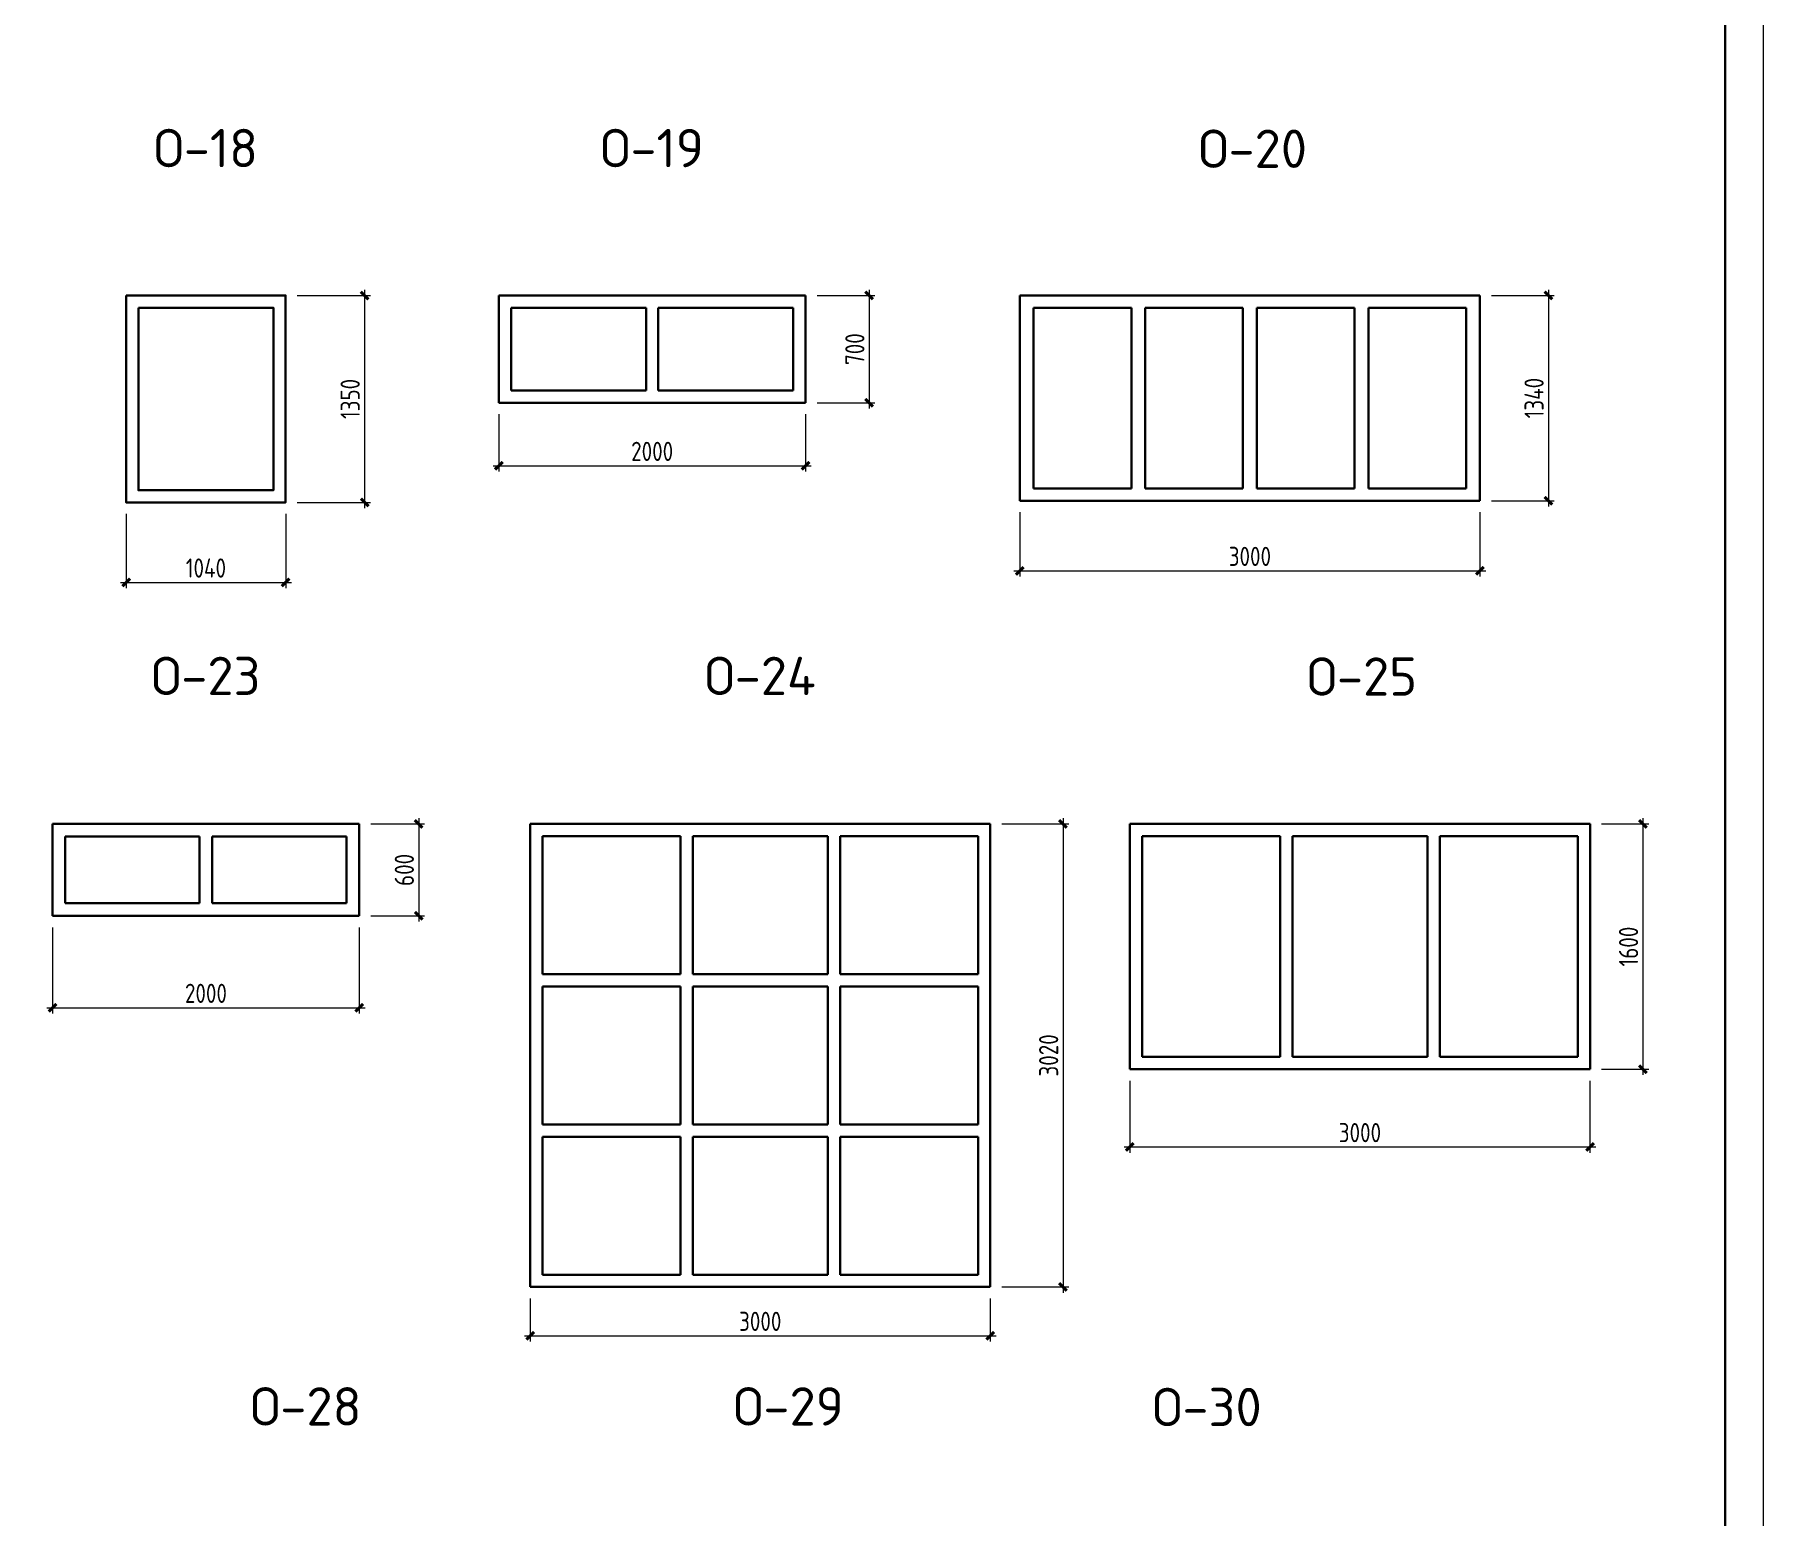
# Model space of a CAD drawing. Extents: x -965262 to 1142518, y -357520 to 71675.
# Drawn here: x -378207 to -355662, y -217369 to -198038 of the extents above; entities that cross this region are included whole.
import ezdxf

# ---------------------------------------------------------------- set-up
doc = ezdxf.new("R2010")
doc.units = 0
doc.header["$LTSCALE"] = 10
doc.layers.get('0').update_dxf_attribs({"linetype": 'CONTINUOUS', "lineweight": 30})
doc.layers.get('Defpoints').update_dxf_attribs({"linetype": 'CONTINUOUS'})
doc.styles.add('GOST 2.304', font='isocpeur.ttf', dxfattribs={"width": 0.75, "height": 250})
doc.styles.add('ГОСТ 2м', font='isocpeur.ttf', dxfattribs={"width": 0.8, "height": 250})
doc.dimstyles.new('Копия ГОСТ 2м', dxfattribs={"dimtxt": 250, "dimasz": 100, "dimexe": 75, "dimexo": 150, "dimgap": 62.5, "dimtad": 1, "dimdec": 0, "dimlfac": 0.5, "dimtxsty": 'ГОСТ 2м', "dimblk": 'ARCHTICK', "dimcen": 150, "dimdle": 75, "dimclrd": 256, "dimclre": 256, "dimclrt": 256, "dimadec": 0, "dimazin": 0, "dimtfac": 1, "dimtdec": 0, "dimtmove": 0, "dimatfit": 3, "dimldrblk": 'OBLIQUE', "dimfxl": 1, "dimlwd": 15, "dimlwe": 15, "dimarcsym": 0})

# ---------------------------------------------------------------- blocks, each defined once
blk = doc.blocks.new('_ArchTick')
at = {"color": 0, "linetype": 'ByBlock', "lineweight": 0, "const_width": 0.4}
blk.add_lwpolyline([(-0.5, -0.5), (0.5, 0.5)], dxfattribs=at)
blk = doc.blocks.new('*D2543')
at = {"lineweight": 15, "transparency": 16777216}
for p, q in [((-374782, -201441), (-373828, -201441)), ((-373903, -201366), (-373903, -204216)), ((-374782, -204141), (-373828, -204141))]:
    blk.add_line(p, q, dxfattribs=at)
at = {"layer": 'Defpoints', "color": 0, "lineweight": 50, "transparency": 16777216}
for p in [(-374932, -201441), (-374932, -204141), (-373903, -204141)]:
    blk.add_point(p, dxfattribs=at)
at = {"lineweight": 15, "transparency": 16777216, "xscale": 100, "yscale": 100, "zscale": 100}
for p, rotation in [((-373903, -201441), 90), ((-373903, -204141), 270)]:
    blk.add_blockref('_ArchTick', p, dxfattribs=dict(at, rotation=rotation))
at = {"lineweight": 15, "transparency": 16777216, "insert": (-374091, -202791), "char_height": 250, "attachment_point": 5, "rotation": 90, "style": 'ГОСТ 2м'}
blk.add_mtext('1350', dxfattribs=at)
blk = doc.blocks.new('_Oblique')
at = {"color": 0, "linetype": 'ByBlock', "lineweight": -2}
blk.add_line((-0.5, -0.5), (0.5, 0.5), dxfattribs=at)
blk = doc.blocks.new('*D2544')
at = {"lineweight": 15, "transparency": 16777216}
for p, q in [((-377012, -204291), (-377012, -205260)), ((-374932, -204291), (-374932, -205260)), ((-377087, -205185), (-374857, -205185))]:
    blk.add_line(p, q, dxfattribs=at)
at = {"layer": 'Defpoints', "color": 0, "lineweight": 50, "transparency": 16777216}
for p in [(-377012, -204141), (-374932, -204141), (-374932, -205185)]:
    blk.add_point(p, dxfattribs=at)
at = {"lineweight": 15, "transparency": 16777216, "xscale": 100, "yscale": 100, "zscale": 100, "rotation": 180}
blk.add_blockref('_ArchTick', (-377012, -205185), dxfattribs=at)
at = {"lineweight": 15, "transparency": 16777216, "xscale": 100, "yscale": 100, "zscale": 100}
blk.add_blockref('_ArchTick', (-374932, -205185), dxfattribs=at)
at = {"lineweight": 15, "transparency": 16777216, "insert": (-375972, -204997), "char_height": 250, "attachment_point": 5, "style": 'ГОСТ 2м'}
blk.add_mtext('1040', dxfattribs=at)
blk = doc.blocks.new('*D2545')
at = {"lineweight": 15, "transparency": 16777216}
for p, q in [((-368003, -201441), (-367248, -201441)), ((-367323, -201366), (-367323, -202916)), ((-368003, -202841), (-367248, -202841))]:
    blk.add_line(p, q, dxfattribs=at)
at = {"layer": 'Defpoints', "color": 0, "lineweight": 50, "transparency": 16777216}
for p in [(-368153, -201441, 0), (-368153, -202841, 0), (-367323, -202841)]:
    blk.add_point(p, dxfattribs=at)
at = {"lineweight": 15, "transparency": 16777216, "xscale": 100, "yscale": 100, "zscale": 100}
for p, rotation in [((-367323, -201441), 90), ((-367323, -202841), 270)]:
    blk.add_blockref('_ArchTick', p, dxfattribs=dict(at, rotation=rotation))
at = {"lineweight": 15, "transparency": 16777216, "insert": (-367510, -202141), "char_height": 250, "attachment_point": 5, "rotation": 90, "style": 'ГОСТ 2м'}
blk.add_mtext('700', dxfattribs=at)
blk = doc.blocks.new('*D2546')
at = {"lineweight": 15, "transparency": 16777216}
for p, q in [((-372153, -202991), (-372153, -203737)), ((-368153, -202991), (-368153, -203737)), ((-372228, -203662), (-368078, -203662))]:
    blk.add_line(p, q, dxfattribs=at)
at = {"layer": 'Defpoints', "color": 0, "lineweight": 50, "transparency": 16777216}
for p in [(-372153, -202841), (-368153, -202841), (-368153, -203662)]:
    blk.add_point(p, dxfattribs=at)
at = {"lineweight": 15, "transparency": 16777216, "xscale": 100, "yscale": 100, "zscale": 100, "rotation": 180}
blk.add_blockref('_ArchTick', (-372153, -203662), dxfattribs=at)
at = {"lineweight": 15, "transparency": 16777216, "xscale": 100, "yscale": 100, "zscale": 100}
blk.add_blockref('_ArchTick', (-368153, -203662), dxfattribs=at)
at = {"lineweight": 15, "transparency": 16777216, "insert": (-370153, -203475), "char_height": 250, "attachment_point": 5, "style": 'ГОСТ 2м'}
blk.add_mtext('2000', dxfattribs=at)
blk = doc.blocks.new('*D2547')
at = {"lineweight": 15, "transparency": 16777216}
for p, q in [((-359209, -201441), (-358390, -201441)), ((-358465, -201366), (-358465, -204194)), ((-359209, -204119), (-358390, -204119))]:
    blk.add_line(p, q, dxfattribs=at)
at = {"layer": 'Defpoints', "color": 0, "lineweight": 50, "transparency": 16777216}
for p in [(-359359, -201441), (-359359, -204119), (-358465, -204119)]:
    blk.add_point(p, dxfattribs=at)
at = {"lineweight": 15, "transparency": 16777216, "xscale": 100, "yscale": 100, "zscale": 100}
for p, rotation in [((-358465, -201441), 90), ((-358465, -204119), 270)]:
    blk.add_blockref('_ArchTick', p, dxfattribs=dict(at, rotation=rotation))
at = {"lineweight": 15, "transparency": 16777216, "insert": (-358653, -202780), "char_height": 250, "attachment_point": 5, "rotation": 90, "style": 'ГОСТ 2м'}
blk.add_mtext('1340', dxfattribs=at)
blk = doc.blocks.new('*D2548')
at = {"lineweight": 15, "transparency": 16777216}
for p, q in [((-365360, -204269), (-365360, -205108)), ((-359359, -204269), (-359359, -205108)), ((-365435, -205033), (-359284, -205033))]:
    blk.add_line(p, q, dxfattribs=at)
at = {"layer": 'Defpoints', "color": 0, "lineweight": 50, "transparency": 16777216}
for p in [(-365360, -204119), (-359359, -204119), (-359359, -205033)]:
    blk.add_point(p, dxfattribs=at)
at = {"lineweight": 15, "transparency": 16777216, "xscale": 100, "yscale": 100, "zscale": 100, "rotation": 180}
blk.add_blockref('_ArchTick', (-365360, -205033), dxfattribs=at)
at = {"lineweight": 15, "transparency": 16777216, "xscale": 100, "yscale": 100, "zscale": 100}
blk.add_blockref('_ArchTick', (-359359, -205033), dxfattribs=at)
at = {"lineweight": 15, "transparency": 16777216, "insert": (-362359, -204845), "char_height": 250, "attachment_point": 5, "style": 'ГОСТ 2м'}
blk.add_mtext('3000', dxfattribs=at)
blk = doc.blocks.new('*D2553')
at = {"lineweight": 15, "transparency": 16777216}
for p, q in [((-373197, -208260), (-373197, -209610)), ((-373822, -208335), (-373122, -208335)), ((-373822, -209535), (-373122, -209535))]:
    blk.add_line(p, q, dxfattribs=at)
at = {"layer": 'Defpoints', "color": 0, "lineweight": 50, "transparency": 16777216}
for p in [(-373972, -208335), (-373972, -209535), (-373197, -209535)]:
    blk.add_point(p, dxfattribs=at)
at = {"lineweight": 15, "transparency": 16777216, "xscale": 100, "yscale": 100, "zscale": 100}
for p, rotation in [((-373197, -208335), 90), ((-373197, -209535), 270)]:
    blk.add_blockref('_ArchTick', p, dxfattribs=dict(at, rotation=rotation))
at = {"lineweight": 15, "transparency": 16777216, "insert": (-373385, -208935), "char_height": 250, "attachment_point": 5, "rotation": 90, "style": 'ГОСТ 2м'}
blk.add_mtext('600', dxfattribs=at)
blk = doc.blocks.new('*D2554')
at = {"lineweight": 15, "transparency": 16777216}
for p, q in [((-377972, -209685), (-377972, -210808)), ((-373972, -209685), (-373972, -210808)), ((-378047, -210733), (-373897, -210733))]:
    blk.add_line(p, q, dxfattribs=at)
at = {"layer": 'Defpoints', "color": 0, "lineweight": 50, "transparency": 16777216}
for p in [(-377972, -209535), (-373972, -209535), (-373972, -210733)]:
    blk.add_point(p, dxfattribs=at)
at = {"lineweight": 15, "transparency": 16777216, "xscale": 100, "yscale": 100, "zscale": 100, "rotation": 180}
blk.add_blockref('_ArchTick', (-377972, -210733), dxfattribs=at)
at = {"lineweight": 15, "transparency": 16777216, "xscale": 100, "yscale": 100, "zscale": 100}
blk.add_blockref('_ArchTick', (-373972, -210733), dxfattribs=at)
at = {"lineweight": 15, "transparency": 16777216, "insert": (-375972, -210545), "char_height": 250, "attachment_point": 5, "style": 'ГОСТ 2м'}
blk.add_mtext('2000', dxfattribs=at)
blk = doc.blocks.new('*D2555')
at = {"lineweight": 15, "transparency": 16777216}
for p, q in [((-364795, -208260), (-364795, -214450)), ((-365594, -208335), (-364720, -208335)), ((-365594, -214375), (-364720, -214375))]:
    blk.add_line(p, q, dxfattribs=at)
at = {"layer": 'Defpoints', "color": 0, "lineweight": 50, "transparency": 16777216}
for p in [(-365744, -208335), (-365744, -214375), (-364795, -214375)]:
    blk.add_point(p, dxfattribs=at)
at = {"lineweight": 15, "transparency": 16777216, "xscale": 100, "yscale": 100, "zscale": 100}
for p, rotation in [((-364795, -208335), 90), ((-364795, -214375), 270)]:
    blk.add_blockref('_ArchTick', p, dxfattribs=dict(at, rotation=rotation))
at = {"lineweight": 15, "transparency": 16777216, "insert": (-364983, -211355), "char_height": 250, "attachment_point": 5, "rotation": 90, "style": 'ГОСТ 2м'}
blk.add_mtext('3020', dxfattribs=at)
blk = doc.blocks.new('*D2556')
at = {"lineweight": 15, "transparency": 16777216}
for p, q in [((-371744, -214525), (-371744, -215086)), ((-365744, -214525), (-365744, -215086)), ((-371819, -215011), (-365669, -215011))]:
    blk.add_line(p, q, dxfattribs=at)
at = {"layer": 'Defpoints', "color": 0, "lineweight": 50, "transparency": 16777216}
for p in [(-371744, -214375), (-365744, -214375), (-365744, -215011)]:
    blk.add_point(p, dxfattribs=at)
at = {"lineweight": 15, "transparency": 16777216, "xscale": 100, "yscale": 100, "zscale": 100, "rotation": 180}
blk.add_blockref('_ArchTick', (-371744, -215011), dxfattribs=at)
at = {"lineweight": 15, "transparency": 16777216, "xscale": 100, "yscale": 100, "zscale": 100}
blk.add_blockref('_ArchTick', (-365744, -215011), dxfattribs=at)
at = {"lineweight": 15, "transparency": 16777216, "insert": (-368744, -214824), "char_height": 250, "attachment_point": 5, "style": 'ГОСТ 2м'}
blk.add_mtext('3000', dxfattribs=at)
blk = doc.blocks.new('*D2557')
at = {"lineweight": 15, "transparency": 16777216}
for p, q in [((-357233, -208260), (-357233, -211610)), ((-357774, -208335), (-357158, -208335)), ((-357774, -211535), (-357158, -211535))]:
    blk.add_line(p, q, dxfattribs=at)
at = {"layer": 'Defpoints', "color": 0, "lineweight": 50, "transparency": 16777216}
for p in [(-357924, -208335), (-357924, -211535), (-357233, -211535)]:
    blk.add_point(p, dxfattribs=at)
at = {"lineweight": 15, "transparency": 16777216, "xscale": 100, "yscale": 100, "zscale": 100}
for p, rotation in [((-357233, -208335), 90), ((-357233, -211535), 270)]:
    blk.add_blockref('_ArchTick', p, dxfattribs=dict(at, rotation=rotation))
at = {"lineweight": 15, "transparency": 16777216, "insert": (-357421, -209935), "char_height": 250, "attachment_point": 5, "rotation": 90, "style": 'ГОСТ 2м'}
blk.add_mtext('1600', dxfattribs=at)
blk = doc.blocks.new('*D2558')
at = {"lineweight": 15, "transparency": 16777216}
for p, q in [((-363924, -211685), (-363924, -212624)), ((-357924, -211685), (-357924, -212624)), ((-363999, -212549), (-357849, -212549))]:
    blk.add_line(p, q, dxfattribs=at)
at = {"layer": 'Defpoints', "color": 0, "lineweight": 50, "transparency": 16777216}
for p in [(-363924, -211535), (-357924, -211535), (-357924, -212549)]:
    blk.add_point(p, dxfattribs=at)
at = {"lineweight": 15, "transparency": 16777216, "xscale": 100, "yscale": 100, "zscale": 100, "rotation": 180}
blk.add_blockref('_ArchTick', (-363924, -212549), dxfattribs=at)
at = {"lineweight": 15, "transparency": 16777216, "xscale": 100, "yscale": 100, "zscale": 100}
blk.add_blockref('_ArchTick', (-357924, -212549), dxfattribs=at)
at = {"lineweight": 15, "transparency": 16777216, "insert": (-360924, -212362), "char_height": 250, "attachment_point": 5, "style": 'ГОСТ 2м'}
blk.add_mtext('3000', dxfattribs=at)

msp = doc.modelspace()

# ---------------------------------------------------------------- linework, layer by layer
for p, q in [((-372152.8, -202841.5, 9801.8), (-372152.8, -201441.5, 9801.8)), ((-372152.8, -201441.5, 9801.8), (-372152.8, -202841.5, 9801.8)), ((-370152.8, -201441.5, 9801.8), (-368152.8, -201441.5, 9801.8)), ((-368152.8, -201441.5, 9801.8), (-368152.8, -202841.5, 9801.8)), ((-368152.8, -201441.5, 9801.8), (-368152.8, -202841.5, 9801.8)), ((-368152.8, -201441.5, 9801.8), (-368152.8, -202841.5, 9801.8)), ((-365359.7, -201441.5, 9801.8), (-359358.8, -201441.5, 9801.8)), ((-365359.7, -201441.5, 6184.8), (-365359.7, -204119, 6184.8)), ((-359358.8, -201441.5, 9801.8), (-359358.8, -204119, 9801.8)), ((-365179.7, -201601.5, 6184.8), (-365179.7, -203959, 6184.8)), ((-363904.5, -201601.5, 9801.8), (-365179.7, -201601.5, 9801.8)), ((-363904.5, -201601.5, 9801.8), (-363904.5, -203959, 9801.8)), ((-362449.4, -201601.5, 9801.8), (-363724.5, -201601.5, 9801.8)), ((-363724.5, -201601.5, 9801.8), (-363724.5, -203959, 9801.8)), ((-362449.4, -201601.5, 9801.8), (-362449.4, -203959, 9801.8)), ((-360994.1, -201601.5, 9801.8), (-362269.4, -201601.5, 9801.8)), ((-362269.4, -201601.5, 9801.8), (-362269.4, -203959, 9801.8)), ((-360994.1, -201601.5, 9801.8), (-360994.1, -203959, 9801.8)), ((-359538.8, -201601.5, 9801.8), (-360814.1, -201601.5, 9801.8)), ((-360814.1, -201601.5, 9801.8), (-360814.1, -203959, 9801.8)), ((-359538.8, -201601.5, 9801.8), (-359538.8, -203959, 9801.8)), ((-370152.8, -202841.5, 9801.8), (-372152.8, -202841.5, 9801.8)), ((-372152.8, -202841.5, 9801.8), (-370152.8, -202841.5, 9801.8)), ((-368152.8, -202841.5, 9801.8), (-370152.8, -202841.5, 9801.8)), ((-370152.8, -202841.5, 9801.8), (-368152.8, -202841.5, 9801.8)), ((-363904.5, -203959, 9801.8), (-365179.7, -203959, 9801.8)), ((-362449.4, -203959, 9801.8), (-363724.5, -203959, 9801.8)), ((-360994.1, -203959, 9801.8), (-362269.4, -203959, 9801.8)), ((-359538.8, -203959, 9801.8), (-360814.1, -203959, 9801.8)), ((-359358.8, -204119, 9801.8), (-365359.7, -204119, 9801.8)), ((-362885.4, -204119, 9801.8), (-364378.8, -204119, 9801.8)), ((-361212.1, -204119, 9801.8), (-362705.4, -204119, 9801.8)), ((-359538.8, -204119, 9801.8), (-361032.1, -204119, 9801.8)), ((-377972.4, -208335.1, 9801.8), (-377972.4, -209535.1, 9801.8)), ((-377972.4, -208335.1, 9801.8), (-373972.4, -208335.1, 9801.8)), ((-377807.4, -208500.1, 9801.8), (-376055.4, -208500.1, 9801.8)), ((-377807.4, -209370.1, 9801.8), (-377807.4, -208500.1, 9801.8)), ((-376055.4, -209370.1, 9801.8), (-376055.4, -208500.1, 9801.8)), ((-375889.4, -208500.1, 9801.8), (-374137.4, -208500.1, 9801.8)), ((-375889.4, -209370.1, 9801.8), (-375889.4, -208500.1, 9801.8)), ((-375889.4, -209370.1, 9801.8), (-375889.4, -208500.1, 9801.8)), ((-374137.4, -209370.1, 9801.8), (-374137.4, -208500.1, 9801.8)), ((-373972.4, -208335.1, 9801.8), (-373972.4, -209535.1, 9801.8)), ((-373972.4, -208335.1, 9801.8), (-373972.4, -209535.1, 9801.8)), ((-373972.4, -208335.1, 9801.8), (-373972.4, -209535.1, 9801.8)), ((-373972.4, -208335.1, 9801.8), (-373972.4, -209535.1, 9801.8)), ((-365743.6, -208335.1, 9801.8), (-371743.6, -208335.1, 9801.8)), ((-371743.6, -208335.1, 9801.8), (-371743.6, -214375.1, 9801.8)), ((-371583.6, -208495.1, 9801.8), (-371583.6, -210295.1, 9801.8)), ((-369783.6, -208495.1, 9801.8), (-371583.6, -208495.1, 9801.8)), ((-369783.6, -208495.1, 9801.8), (-369783.6, -210295.1, 9801.8)), ((-367863.6, -208495.1, 9801.8), (-369623.6, -208495.1, 9801.8)), ((-369623.6, -208495.1, 9801.8), (-369623.6, -210295.1, 9801.8)), ((-367863.6, -208495.1, 9801.8), (-367863.6, -210295.1, 9801.8)), ((-365903.6, -208495.1, 9801.8), (-367703.6, -208495.1, 9801.8)), ((-367703.6, -208495.1, 9801.8), (-367703.6, -210295.1, 9801.8)), ((-365903.6, -210295.1, 9801.8), (-365903.6, -208495.1, 9801.8)), ((-365743.6, -214375.1, 9801.8), (-365743.6, -208335.1, 9801.8)), ((-363923.6, -208335.1, 9801.8), (-363923.6, -211535.1, 9801.8)), ((-363923.6, -208335.1, 9801.8), (-357923.6, -208335.1, 9801.8)), ((-363763.6, -208495.1, 9801.8), (-361963.6, -208495.1, 9801.8)), ((-363763.6, -208495.1, 9801.8), (-363763.6, -211375.1, 9801.8)), ((-361963.6, -208495.1, 9801.8), (-361963.6, -211375.1, 9801.8)), ((-361803.6, -208495.1, 9801.8), (-360043.6, -208495.1, 9801.8)), ((-361803.6, -208495.1, 9801.8), (-361803.6, -211375.1, 9801.8)), ((-360043.6, -208495.1, 9801.8), (-360043.6, -211375.1, 9801.8)), ((-359883.6, -208495.1, 9801.8), (-358083.6, -208495.1, 9801.8)), ((-359883.6, -208495.1, 9801.8), (-359883.6, -211375.1, 9801.8)), ((-358083.6, -208495.1, 9801.8), (-358083.6, -211375.1, 9801.8)), ((-357923.6, -208335.1, 9801.8), (-357923.6, -211535.1, 9801.8)), ((-377807.4, -209370.1, 9801.8), (-376055.4, -209370.1, 9801.8)), ((-375889.4, -209370.1, 9801.8), (-374137.4, -209370.1, 9801.8)), ((-377972.4, -209535.1, 9801.8), (-373972.4, -209535.1, 9801.8)), ((-369783.6, -210295.1, 9801.8), (-371583.6, -210295.1, 9801.8)), ((-367863.6, -210295.1, 9801.8), (-369623.6, -210295.1, 9801.8)), ((-365903.6, -210295.1, 9801.8), (-367703.6, -210295.1, 9801.8)), ((-371583.6, -210455.1, 9801.8), (-371583.6, -212255.1, 9801.8)), ((-369783.6, -210455.1, 9801.8), (-371583.6, -210455.1, 9801.8)), ((-369783.6, -210455.1, 9801.8), (-369783.6, -212255.1, 9801.8)), ((-367863.6, -210455.1, 9801.8), (-369623.6, -210455.1, 9801.8)), ((-369623.6, -210455.1, 9801.8), (-369623.6, -212255.1, 9801.8)), ((-367863.6, -210455.1, 9801.8), (-367863.6, -212255.1, 9801.8)), ((-365903.6, -210455.1, 9801.8), (-367703.6, -210455.1, 9801.8)), ((-367703.6, -210455.1, 9801.8), (-367703.6, -212255.1, 9801.8)), ((-365903.6, -212255.1, 9801.8), (-365903.6, -210455.1, 9801.8)), ((-363763.6, -211375.1, 9801.8), (-361963.6, -211375.1, 9801.8)), ((-361803.6, -211375.1, 9801.8), (-360043.6, -211375.1, 9801.8)), ((-359883.6, -211375.1, 9801.8), (-358083.6, -211375.1, 9801.8)), ((-363923.6, -211535.1, 9801.8), (-357923.6, -211535.1, 9801.8)), ((-369783.6, -212255.1, 9801.8), (-371583.6, -212255.1, 9801.8)), ((-367863.6, -212255.1, 9801.8), (-369623.6, -212255.1, 9801.8)), ((-365903.6, -212255.1, 9801.8), (-367703.6, -212255.1, 9801.8)), ((-371583.6, -212415.1, 9801.8), (-371583.6, -214215.1, 9801.8)), ((-369783.6, -212415.1, 9801.8), (-371583.6, -212415.1, 9801.8)), ((-369783.6, -212415.1, 9801.8), (-369783.6, -214215.1, 9801.8)), ((-367863.6, -212415.1, 9801.8), (-369623.6, -212415.1, 9801.8)), ((-369623.6, -212415.1, 9801.8), (-369623.6, -214215.1, 9801.8)), ((-367863.6, -212415.1, 9801.8), (-367863.6, -214215.1, 9801.8)), ((-365903.6, -212415.1, 9801.8), (-367703.6, -212415.1, 9801.8)), ((-367703.6, -212415.1, 9801.8), (-367703.6, -214215.1, 9801.8)), ((-365903.6, -214215.1, 9801.8), (-365903.6, -212415.1, 9801.8)), ((-371743.6, -214375.1, 9801.8), (-365743.6, -214375.1, 9801.8)), ((-371583.6, -214215.1, 9801.8), (-369783.6, -214215.1, 9801.8)), ((-369623.6, -214215.1, 9801.8), (-367863.6, -214215.1, 9801.8)), ((-367703.6, -214215.1, 9801.8), (-365903.6, -214215.1, 9801.8))]:
    msp.add_line(p, q)
at = {"ltscale": 0.3}
for p, q in [((-372152.8, -202841.5, 9801.8), (-372152.8, -201441.5, 9801.8)), ((-372152.8, -201441.5, 9801.8), (-370152.8, -201441.5, 9801.8)), ((-370152.8, -201441.5, 9801.8), (-368152.8, -201441.5, 9801.8)), ((-371992.8, -201601.5, 9801.8), (-370232.8, -201601.5, 9801.8)), ((-371992.8, -202681.5, 9801.8), (-371992.8, -201601.5, 9801.8)), ((-370232.8, -201601.5, 9801.8), (-370232.8, -202681.5, 9801.8)), ((-370072.8, -201601.5, 9801.8), (-368312.8, -201601.5, 9801.8)), ((-370072.8, -202681.5, 9801.8), (-370072.8, -201601.5, 9801.8)), ((-368312.8, -201601.5, 9801.8), (-368312.8, -202681.5, 9801.8)), ((-372152.8, -202841.5, 9801.8), (-370152.8, -202841.5, 9801.8)), ((-371992.8, -202681.5, 9801.8), (-370232.8, -202681.5, 9801.8)), ((-370152.8, -202841.5, 9801.8), (-368152.8, -202841.5, 9801.8)), ((-370072.8, -202681.5, 9801.8), (-368312.8, -202681.5, 9801.8)), ((-377972.4, -208335.1, 9801.8), (-377972.4, -209535.1, 9801.8))]:
    msp.add_line(p, q, dxfattribs=at)
at = {"lineweight": 15, "elevation": -3259.8}
msp.add_lwpolyline([(-355662.4, -240087.8), (-355662.4, -155987.8), (-474562.4, -155987.8), (-474562.4, -240087.8)], close=True, dxfattribs=at)
for points, elevation in [([(-356162.4, -239587.8), (-356162.4, -156487.8), (-472562.4, -156487.8), (-472562.4, -239587.8)], -3259.8), ([(-377012.4, -201441.5), (-374932.4, -201441.5), (-374932.4, -204141.5), (-377012.4, -204141.5)], 9801.8), ([(-376852.4, -201601.5), (-375092.4, -201601.5), (-375092.4, -203981.5), (-376852.4, -203981.5)], 9801.8)]:
    msp.add_lwpolyline(points, close=True, dxfattribs=dict(elevation=elevation))

# ---------------------------------------------------------------- texts
at = {"char_height": 500, "width": 40500, "attachment_point": 5, "style": 'GOST 2.304'}
for s, insert in [('{\\W1;О-18}', (-375972.4, -199518.7, 9801.8)), ('{\\W1;О-19}', (-370152.8, -199518.7, 9801.8)), ('{\\W1;О-20}', (-362321.1, -199527, 9801.8)), ('{\\W1;О-23}', (-375972.4, -206404, 9801.8)), ('{\\W1;О-24}', (-368743.6, -206404, 9801.8)), ('{\\W1;О-25}', (-360896.3, -206412.3, 9801.8)), ('{\\W1;О-28}', (-374667.9, -215933.4, 9801.8)), ('{\\W1;О-29}', (-368373.5, -215933.4, 9801.8)), ('{\\W1;О-30}', (-362917, -215941.7, 9801.8))]:
    msp.add_mtext(s, dxfattribs=dict(at, insert=insert))

# ---------------------------------------------------------------- dimensions: what is measured, and where the dimension line sits
at = {"lineweight": 15}
for base, p1, p2, picture, middle in [((-373903.4, -204141.5, 9801.8), (-374932.4, -201441.5, 9801.8), (-374932.4, -204141.5, 9801.8), '*D2543', (-374090.9, -202791.5, 9801.8)), ((-367322.8, -202841.5, 9801.8), (-368152.8, -201441.5, 9801.8), (-368152.8, -202841.5, 9801.8), '*D2545', (-367510.3, -202141.5, 9801.8)), ((-373197.2, -209535.1, 9801.8), (-373972.4, -208335.1, 9801.8), (-373972.4, -209535.1, 9801.8), '*D2553', (-373384.7, -208935.1, 9801.8)), ((-364795.1, -214375.1, 9801.8), (-365743.6, -208335.1, 9801.8), (-365743.6, -214375.1, 9801.8), '*D2555', (-364982.6, -211355.1, 9801.8)), ((-357233.4, -211535.1, 9801.8), (-357923.6, -208335.1, 9801.8), (-357923.6, -211535.1, 9801.8), '*D2557', (-357420.9, -209935.1, 9801.8))]:
    dim = msp.add_linear_dim(base=base, p1=p1, p2=p2, angle=90, dimstyle='Копия ГОСТ 2м', dxfattribs=at)
    dim.commit()
    dim.dimension.update_dxf_attribs({"geometry": picture, "text_midpoint": middle})
dim = msp.add_linear_dim(base=(-358465.1, -204119, 9801.8), p1=(-359358.8, -201441.5, 9801.8), p2=(-359358.8, -204119, 9801.8), angle=90, text='1340', dimstyle='Копия ГОСТ 2м', dxfattribs=at)
dim.commit()
dim.dimension.update_dxf_attribs({"geometry": '*D2547', "text_midpoint": (-358652.6, -202780.3, 9801.8)})
for base, p1, p2, picture, middle in [((-368152.8, -203662, 9801.8), (-372152.8, -202841.5, 9801.8), (-368152.8, -202841.5, 9801.8), '*D2546', (-370152.8, -203474.5, 9801.8)), ((-374932.4, -205184.6, 9801.8), (-377012.4, -204141.5, 9801.8), (-374932.4, -204141.5, 9801.8), '*D2544', (-375972.4, -204997.1, 9801.8)), ((-359358.8, -205032.7, 9801.8), (-365359.7, -204119, 9801.8), (-359358.8, -204119, 9801.8), '*D2548', (-362359.2, -204845.2, 9801.8)), ((-373972.4, -210732.9, 9801.8), (-377972.4, -209535.1, 9801.8), (-373972.4, -209535.1, 9801.8), '*D2554', (-375972.4, -210545.4, 9801.8)), ((-357923.6, -212549.2, 9801.8), (-363923.6, -211535.1, 9801.8), (-357923.6, -211535.1, 9801.8), '*D2558', (-360923.6, -212361.7, 9801.8)), ((-365743.6, -215011, 9801.8), (-371743.6, -214375.1, 9801.8), (-365743.6, -214375.1, 9801.8), '*D2556', (-368743.6, -214823.5, 9801.8))]:
    dim = msp.add_linear_dim(base=base, p1=p1, p2=p2, dimstyle='Копия ГОСТ 2м', dxfattribs=at)
    dim.commit()
    dim.dimension.update_dxf_attribs({"geometry": picture, "text_midpoint": middle})

doc.saveas('drawing.dxf')
